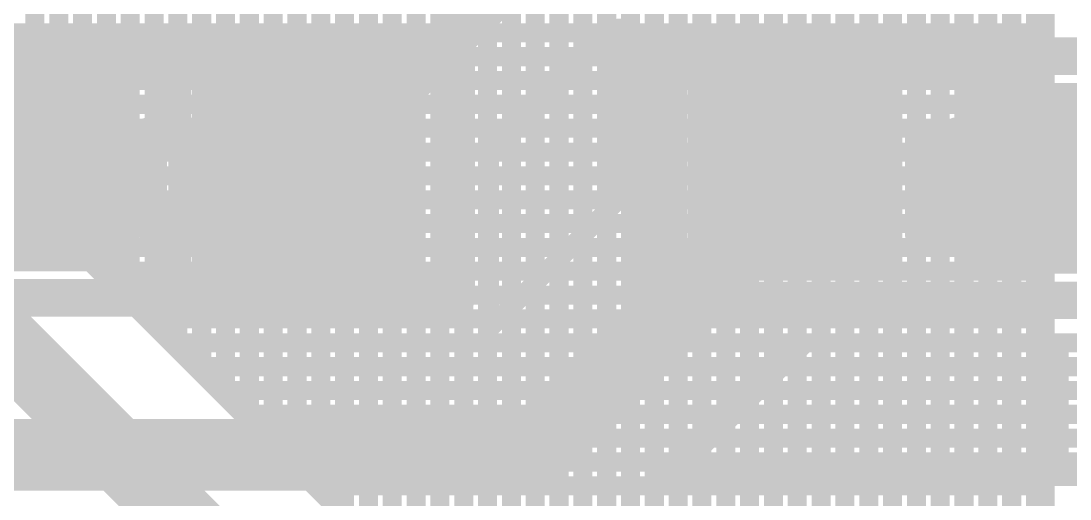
# Model space of a CAD drawing. Header units: millimetres. Extents: x 1.42 to 3.4, y 1.21 to 3.22.
# Drawn here: x 2.0271 to 2.2473, y 2.3422 to 2.4425 of the extents above; entities that cross this region are included whole.
import ezdxf

# ---------------------------------------------------------------- set-up
doc = ezdxf.new("R2010")
doc.units = ezdxf.units.MM
doc.header["$MEASUREMENT"] = 0
for name, color, linetype in [('BottomLayer', 5, 'Continuous'), ('TopLayer', 1, 'Continuous'), ('TopOverlay', 2, 'Continuous'), ('TopPaste', 8, 'Continuous'), ('TopSolder', 216, 'Continuous')]:
    doc.layers.add(name, color=color, linetype=linetype)

# ---------------------------------------------------------------- blocks, each defined once
blk = doc.blocks.new('R0603_9')
at = {"layer": 'TopLayer'}
for points in [[(-0.04992, 0.0175), (-0.04992, -0.0175), (-0.00992, 0.0175), (-0.00992, -0.0175)], [(0.00992, 0.0175), (0.00992, -0.0175), (0.04992, 0.0175), (0.04992, -0.0175)]]:
    blk.add_solid(points, dxfattribs=at)
at = {"layer": 'TopOverlay', "const_width": 0.00787}
for points in [[(-0.06007, 0.02559), (0.05993, 0.02559)], [(-0.06007, -0.02559), (-0.06007, 0.02559)], [(0.05993, -0.02559), (0.05993, 0.02559)], [(0.00039, 0.00945), (0.00039, 0.02165)], [(-0.00472, -0.00945), (-0.00472, 0.00827)], [(-0.00472, 0.00827), (0.00512, 0.00827)], [(0.00512, -0.00945), (0.00512, 0.00827)], [(-0.00472, -0.00945), (0.00512, -0.00945)], [(0.00039, -0.02165), (0.00039, -0.00866)], [(-0.06007, -0.02559), (0.05993, -0.02559)]]:
    blk.add_lwpolyline(points, dxfattribs=at)
at = {"layer": 'TopOverlay', "const_width": 0.00394}
for points in [[(-0.06204, 0.02559, 1), (-0.0581, 0.02559, 1)], [(-0.06204, 0.02559, 1), (-0.0581, 0.02559, 1)], [(0.05796, 0.02559, 1), (0.0619, 0.02559, 1)], [(0.05796, 0.02559, 1), (0.0619, 0.02559, 1)], [(-0.00158, 0.02165, 1), (0.00236, 0.02165, 1)], [(-0.00158, 0.00945, 1), (0.00236, 0.00945, 1)], [(-0.00669, 0.00827, 1), (-0.00276, 0.00827, 1)], [(-0.00669, 0.00827, 1), (-0.00276, 0.00827, 1)], [(0.00315, 0.00827, 1), (0.00709, 0.00827, 1)], [(0.00315, 0.00827, 1), (0.00709, 0.00827, 1)], [(-0.00669, -0.00945, 1), (-0.00276, -0.00945, 1)], [(-0.00669, -0.00945, 1), (-0.00276, -0.00945, 1)], [(-0.00158, -0.00866, 1), (0.00236, -0.00866, 1)], [(0.00315, -0.00945, 1), (0.00709, -0.00945, 1)], [(0.00315, -0.00945, 1), (0.00709, -0.00945, 1)], [(-0.00158, -0.02165, 1), (0.00236, -0.02165, 1)], [(-0.06204, -0.02559, 1), (-0.0581, -0.02559, 1)], [(-0.06204, -0.02559, 1), (-0.0581, -0.02559, 1)], [(0.05796, -0.02559, 1), (0.0619, -0.02559, 1)], [(0.05796, -0.02559, 1), (0.0619, -0.02559, 1)]]:
    blk.add_lwpolyline(points, format="xyb", close=True, dxfattribs=at)
at = {"layer": 'TopPaste'}
for points in [[(-0.04992, 0.0175), (-0.04992, -0.0175), (-0.00992, 0.0175), (-0.00992, -0.0175)], [(0.00992, 0.0175), (0.00992, -0.0175), (0.04992, 0.0175), (0.04992, -0.0175)]]:
    blk.add_solid(points, dxfattribs=at)
at = {"layer": 'TopSolder'}
for points in [[(-0.05242, 0.02), (-0.05242, -0.02), (-0.00742, 0.02), (-0.00742, -0.02)], [(0.00742, 0.02), (0.00742, -0.02), (0.05242, 0.02), (0.05242, -0.02)]]:
    blk.add_solid(points, dxfattribs=at)
blk = doc.blocks.new('C0603_14')
at = {"layer": 'TopLayer'}
for points in [[(-0.00992, -0.0175), (-0.00992, 0.0175), (-0.04992, -0.0175), (-0.04992, 0.0175)], [(0.04992, -0.0175), (0.04992, 0.0175), (0.00992, -0.0175), (0.00992, 0.0175)]]:
    blk.add_solid(points, dxfattribs=at)
at = {"layer": 'TopOverlay'}
for points, const_width in [([(-0.06, 0.02559), (0.06, 0.02559)], 0.00787), ([(-0.06, -0.02559), (-0.06, 0.02559)], 0.00787), ([(0.06, -0.02559), (0.06, 0.02559)], 0.00787), ([(-0.00394, -0.01181), (-0.00394, 0.00984)], 0.00591), ([(0.00394, -0.01181), (0.00394, 0.00984)], 0.00591), ([(-0.06, -0.02559), (0.06, -0.02559)], 0.00787)]:
    blk.add_lwpolyline(points, dxfattribs=dict(at, const_width=const_width))
for points, const_width in [([(-0.06197, 0.02559, 1), (-0.05803, 0.02559, 1)], 0.00394), ([(-0.06197, 0.02559, 1), (-0.05803, 0.02559, 1)], 0.00394), ([(0.05803, 0.02559, 1), (0.06197, 0.02559, 1)], 0.00394), ([(0.05803, 0.02559, 1), (0.06197, 0.02559, 1)], 0.00394), ([(-0.00541, 0.00984, 1), (-0.00246, 0.00984, 1)], 0.00295), ([(0.00246, 0.00984, 1), (0.00541, 0.00984, 1)], 0.00295), ([(-0.00541, -0.01181, 1), (-0.00246, -0.01181, 1)], 0.00295), ([(0.00246, -0.01181, 1), (0.00541, -0.01181, 1)], 0.00295), ([(-0.06197, -0.02559, 1), (-0.05803, -0.02559, 1)], 0.00394), ([(-0.06197, -0.02559, 1), (-0.05803, -0.02559, 1)], 0.00394), ([(0.05803, -0.02559, 1), (0.06197, -0.02559, 1)], 0.00394), ([(0.05803, -0.02559, 1), (0.06197, -0.02559, 1)], 0.00394)]:
    blk.add_lwpolyline(points, format="xyb", close=True, dxfattribs=dict(at, const_width=const_width))
at = {"layer": 'TopPaste'}
for points in [[(-0.00992, -0.0175), (-0.00992, 0.0175), (-0.04992, -0.0175), (-0.04992, 0.0175)], [(0.04992, -0.0175), (0.04992, 0.0175), (0.00992, -0.0175), (0.00992, 0.0175)]]:
    blk.add_solid(points, dxfattribs=at)
at = {"layer": 'TopSolder'}
for points in [[(-0.00742, -0.02), (-0.00742, 0.02), (-0.05242, -0.02), (-0.05242, 0.02)], [(0.05242, -0.02), (0.05242, 0.02), (0.00742, -0.02), (0.00742, 0.02)]]:
    blk.add_solid(points, dxfattribs=at)

msp = doc.modelspace()

# ---------------------------------------------------------------- linework, layer by layer
at = {"layer": 'BottomLayer'}
for points, const_width in [([(2.03, 2.40365), (2.03, 3.21)], 0.004), ([(2.035, 2.39865), (2.035, 3.21)], 0.004), ([(2.04, 2.39365), (2.04, 3.21)], 0.004), ([(2.045, 2.38865), (2.045, 3.21)], 0.004), ([(2.05, 2.38365), (2.05, 3.21)], 0.004), ([(2.055, 2.37865), (2.055, 3.21)], 0.004), ([(2.06, 2.37365), (2.06, 3.21)], 0.004), ([(2.065, 2.36865), (2.065, 3.21)], 0.004), ([(2.07, 2.36365), (2.07, 3.21)], 0.004), ([(2.075, 2.35865), (2.075, 3.21)], 0.004), ([(2.08, 2.35365), (2.08, 3.21)], 0.004), ([(2.085, 2.34865), (2.085, 3.21)], 0.004), ([(2.09, 2.34365), (2.09, 2.63464)], 0.004), ([(2.095, 2.33865), (2.095, 2.62301)], 0.004), ([(2.1, 2.33365), (2.1, 2.61767)], 0.004), ([(2.135, 2.29865), (2.135, 2.61615)], 0.004), ([(2.14, 2.29365), (2.14, 2.618)], 0.004), ([(2.145, 2.28865), (2.145, 2.618)], 0.004), ([(2.15, 2.28365), (2.15, 2.618)], 0.004), ([(2.155, 2.27865), (2.155, 2.618)], 0.004), ([(2.16, 2.27365), (2.16, 2.618)], 0.004), ([(2.165, 2.26865), (2.165, 2.618)], 0.004), ([(2.17, 2.26365), (2.17, 2.618)], 0.004), ([(2.175, 2.25865), (2.175, 2.618)], 0.004), ([(2.18, 2.25365), (2.18, 2.618)], 0.004), ([(2.185, 2.24865), (2.185, 2.618)], 0.004), ([(2.19, 2.24365), (2.19, 2.618)], 0.004), ([(2.195, 2.23865), (2.195, 2.618)], 0.004), ([(2.105, 2.32865), (2.105, 2.61433)], 0.004), ([(2.11, 2.32365), (2.11, 2.61227)], 0.004), ([(2.125, 2.30865), (2.125, 2.61174)], 0.004), ([(2.13, 2.30365), (2.13, 2.61338)], 0.004), ([(2.115, 2.31865), (2.115, 2.61121)], 0.004), ([(2.12, 2.31365), (2.12, 2.61104)], 0.004), ([(2.2, 2.23365), (2.2, 2.51398)], 0.004), ([(1.92282, 2.51083), (2.23785, 2.1958)], 0.004), ([(2.205, 2.22865), (2.205, 2.50803)], 0.004), ([(1.8965, 2.5025), (2.2315, 2.1675)], 0.015), ([(2.21, 2.22365), (2.21, 2.50439)], 0.004), ([(2.215, 2.21865), (2.215, 2.5021)], 0.004), ([(2.22, 2.21365), (2.22, 2.50085)], 0.004), ([(2.225, 2.20865), (2.225, 2.49789)], 0.004), ([(2.23, 2.20365), (2.23, 2.49289)], 0.004), ([(2.235, 2.19865), (2.235, 2.48789)], 0.004), ([(2.24, 2.19523), (2.24, 2.48289)], 0.004), ([(2.242, 2.19453), (2.242, 2.48089)], 0.004), ([(1.99365, 2.44), (2.242, 2.44)], 0.004), ([(1.99865, 2.435), (2.242, 2.435)], 0.004), ([(2.00365, 2.43), (2.242, 2.43)], 0.004), ([(2.00865, 2.425), (2.242, 2.425)], 0.004), ([(2.01365, 2.42), (2.242, 2.42)], 0.004), ([(2.01865, 2.415), (2.242, 2.415)], 0.004), ([(2.02365, 2.41), (2.242, 2.41)], 0.004), ([(2.02865, 2.405), (2.242, 2.405)], 0.004), ([(2.03365, 2.4), (2.242, 2.4)], 0.004), ([(2.03865, 2.395), (2.242, 2.395)], 0.004), ([(2.04365, 2.39), (2.242, 2.39)], 0.004), ([(2.04865, 2.385), (2.242, 2.385)], 0.004), ([(2.05365, 2.38), (2.242, 2.38)], 0.004), ([(2.05865, 2.375), (2.242, 2.375)], 0.004), ([(2.06365, 2.37), (2.242, 2.37)], 0.004), ([(2.06865, 2.365), (2.242, 2.365)], 0.004), ([(2.07365, 2.36), (2.242, 2.36)], 0.004), ([(2.07865, 2.355), (2.242, 2.355)], 0.004), ([(2.08365, 2.35), (2.242, 2.35)], 0.004), ([(2.08865, 2.345), (2.242, 2.345)], 0.004)]:
    msp.add_lwpolyline(points, dxfattribs=dict(at, const_width=const_width))
at = {"layer": 'BottomLayer', "const_width": 0.002}
for points in [[(2.241, 2.44, 1), (2.243, 2.44, 1)], [(2.241, 2.435, 1), (2.243, 2.435, 1)], [(2.241, 2.43, 1), (2.243, 2.43, 1)], [(2.241, 2.425, 1), (2.243, 2.425, 1)], [(2.241, 2.42, 1), (2.243, 2.42, 1)], [(2.241, 2.415, 1), (2.243, 2.415, 1)], [(2.241, 2.41, 1), (2.243, 2.41, 1)], [(2.02765, 2.405, 1), (2.02965, 2.405, 1)], [(2.241, 2.405, 1), (2.243, 2.405, 1)], [(2.029, 2.40365, 1), (2.031, 2.40365, 1)], [(2.03265, 2.4, 1), (2.03465, 2.4, 1)], [(2.034, 2.39865, 1), (2.036, 2.39865, 1)], [(2.241, 2.4, 1), (2.243, 2.4, 1)], [(2.03765, 2.395, 1), (2.03965, 2.395, 1)], [(2.039, 2.39365, 1), (2.041, 2.39365, 1)], [(2.241, 2.395, 1), (2.243, 2.395, 1)], [(2.04265, 2.39, 1), (2.04465, 2.39, 1)], [(2.241, 2.39, 1), (2.243, 2.39, 1)], [(2.044, 2.38865, 1), (2.046, 2.38865, 1)], [(2.04765, 2.385, 1), (2.04965, 2.385, 1)], [(2.241, 2.385, 1), (2.243, 2.385, 1)], [(2.049, 2.38365, 1), (2.051, 2.38365, 1)], [(2.05265, 2.38, 1), (2.05465, 2.38, 1)], [(2.054, 2.37865, 1), (2.056, 2.37865, 1)], [(2.241, 2.38, 1), (2.243, 2.38, 1)], [(2.05765, 2.375, 1), (2.05965, 2.375, 1)], [(2.241, 2.375, 1), (2.243, 2.375, 1)], [(2.059, 2.37365, 1), (2.061, 2.37365, 1)], [(2.06265, 2.37, 1), (2.06465, 2.37, 1)], [(2.241, 2.37, 1), (2.243, 2.37, 1)], [(2.064, 2.36865, 1), (2.066, 2.36865, 1)], [(2.06765, 2.365, 1), (2.06965, 2.365, 1)], [(2.241, 2.365, 1), (2.243, 2.365, 1)], [(2.069, 2.36365, 1), (2.071, 2.36365, 1)], [(2.07265, 2.36, 1), (2.07465, 2.36, 1)], [(2.074, 2.35865, 1), (2.076, 2.35865, 1)], [(2.241, 2.36, 1), (2.243, 2.36, 1)], [(2.07765, 2.355, 1), (2.07965, 2.355, 1)], [(2.241, 2.355, 1), (2.243, 2.355, 1)], [(2.079, 2.35365, 1), (2.081, 2.35365, 1)], [(2.08265, 2.35, 1), (2.08465, 2.35, 1)], [(2.241, 2.35, 1), (2.243, 2.35, 1)], [(2.084, 2.34865, 1), (2.086, 2.34865, 1)], [(2.08765, 2.345, 1), (2.08965, 2.345, 1)], [(2.089, 2.34365, 1), (2.091, 2.34365, 1)], [(2.241, 2.345, 1), (2.243, 2.345, 1)]]:
    msp.add_lwpolyline(points, format="xyb", close=True, dxfattribs=at)
at = {"layer": 'TopLayer'}
for points, const_width in [([(2.24942, 2.4095), (2.44803, 2.60811)], 0.01), ([(2.08842, 2.41), (2.14142, 2.463)], 0.01), ([(2.12542, 2.41589), (2.15053, 2.441)], 0.004), ([(2.14953, 2.44), (2.15258, 2.44)], 0.004), ([(2.15, 2.40257), (2.15, 2.44047)], 0.004), ([(2.15258, 2.40515), (2.15258, 2.441)], 0.004), ([(2.145, 2.39757), (2.145, 2.43547)], 0.004), ([(2.14453, 2.435), (2.15258, 2.435)], 0.004), ([(2.13953, 2.43), (2.15258, 2.43)], 0.004), ([(2.14, 2.39257), (2.14, 2.43047)], 0.004), ([(2.13453, 2.425), (2.15258, 2.425)], 0.004), ([(2.135, 2.38757), (2.135, 2.42547)], 0.004), ([(2.12953, 2.42), (2.15258, 2.42)], 0.004), ([(2.13, 2.38257), (2.13, 2.42047)], 0.004), ([(2.12542, 2.37799), (2.12542, 2.41589)], 0.004), ([(2.12542, 2.415), (2.15258, 2.415)], 0.004), ([(2.13358, 2.3515), (2.19008, 2.408)], 0.015), ([(2.12542, 2.41), (2.15258, 2.41)], 0.004), ([(2.12542, 2.37799), (2.15258, 2.40515)], 0.004), ([(2.12542, 2.405), (2.15243, 2.405)], 0.004), ([(2.12542, 2.4), (2.14743, 2.4)], 0.004), ([(2.12542, 2.395), (2.14243, 2.395)], 0.004), ([(2.12542, 2.39), (2.13743, 2.39)], 0.004), ([(2.12542, 2.385), (2.13243, 2.385)], 0.004), ([(2.16373, 2.347), (2.19173, 2.375)], 0.004), ([(2.19173, 2.375), (2.21242, 2.375)], 0.004), ([(2.19173, 2.375), (2.28642, 2.375)], 0.004), ([(2.195, 2.347), (2.195, 2.375)], 0.004), ([(2.2, 2.347), (2.2, 2.375)], 0.004), ([(2.205, 2.347), (2.205, 2.375)], 0.004), ([(2.21, 2.347), (2.21, 2.375)], 0.004), ([(2.21242, 2.375), (2.22658, 2.375)], 0.004), ([(2.21242, 2.375), (2.22658, 2.375)], 0.004), ([(2.215, 2.347), (2.215, 2.375)], 0.004), ([(2.22, 2.347), (2.22, 2.375)], 0.004), ([(2.225, 2.347), (2.225, 2.375)], 0.004), ([(2.22658, 2.375), (2.28642, 2.375)], 0.004), ([(2.23, 2.347), (2.23, 2.375)], 0.004), ([(2.235, 2.347), (2.235, 2.375)], 0.004), ([(2.24, 2.347), (2.24, 2.375)], 0.004), ([(2.245, 2.347), (2.245, 2.375)], 0.004), ([(2.19, 2.347), (2.19, 2.37327)], 0.004), ([(2.18673, 2.37), (2.55944, 2.37)], 0.004), ([(2.185, 2.347), (2.185, 2.36827)], 0.004), ([(2.18173, 2.365), (2.56444, 2.365)], 0.004), ([(2.18, 2.347), (2.18, 2.36327)], 0.004), ([(2.17673, 2.36), (2.56944, 2.36)], 0.004), ([(1.9565, 2.3515), (2.13358, 2.3515)], 0.015), ([(2.175, 2.347), (2.175, 2.35827)], 0.004), ([(2.17173, 2.355), (2.57444, 2.355)], 0.004), ([(2.17, 2.347), (2.17, 2.35327)], 0.004), ([(2.16673, 2.35), (2.57944, 2.35)], 0.004), ([(2.16373, 2.347), (2.58244, 2.347)], 0.004)]:
    msp.add_lwpolyline(points, dxfattribs=dict(at, const_width=const_width))
for points, const_width in [([(2.14853, 2.44, 1), (2.15053, 2.44, 1)], 0.002), ([(2.149, 2.44047, 1), (2.151, 2.44047, 1)], 0.002), ([(2.14953, 2.441, 1), (2.15153, 2.441, 1)], 0.002), ([(2.15158, 2.441, 1), (2.15358, 2.441, 1)], 0.002), ([(2.15158, 2.44, 1), (2.15358, 2.44, 1)], 0.002), ([(2.144, 2.43547, 1), (2.146, 2.43547, 1)], 0.002), ([(2.14353, 2.435, 1), (2.14553, 2.435, 1)], 0.002), ([(2.15158, 2.435, 1), (2.15358, 2.435, 1)], 0.002), ([(2.13853, 2.43, 1), (2.14053, 2.43, 1)], 0.002), ([(2.139, 2.43047, 1), (2.141, 2.43047, 1)], 0.002), ([(2.15158, 2.43, 1), (2.15358, 2.43, 1)], 0.002), ([(2.13353, 2.425, 1), (2.13553, 2.425, 1)], 0.002), ([(2.134, 2.42547, 1), (2.136, 2.42547, 1)], 0.002), ([(2.15158, 2.425, 1), (2.15358, 2.425, 1)], 0.002), ([(2.12853, 2.42, 1), (2.13053, 2.42, 1)], 0.002), ([(2.129, 2.42047, 1), (2.131, 2.42047, 1)], 0.002), ([(2.15158, 2.42, 1), (2.15358, 2.42, 1)], 0.002), ([(2.12442, 2.41589, 1), (2.12642, 2.41589, 1)], 0.002), ([(2.12442, 2.41589, 1), (2.12642, 2.41589, 1)], 0.002), ([(2.12442, 2.415, 1), (2.12642, 2.415, 1)], 0.002), ([(2.15158, 2.415, 1), (2.15358, 2.415, 1)], 0.002), ([(2.18633, 2.408, 1), (2.19383, 2.408, 1)], 0.0075), ([(2.08592, 2.41, 1), (2.09092, 2.41, 1)], 0.005), ([(2.24692, 2.4095, 1), (2.25192, 2.4095, 1)], 0.005), ([(2.12442, 2.41, 1), (2.12642, 2.41, 1)], 0.002), ([(2.15158, 2.41, 1), (2.15358, 2.41, 1)], 0.002), ([(2.12442, 2.405, 1), (2.12642, 2.405, 1)], 0.002), ([(2.15143, 2.405, 1), (2.15343, 2.405, 1)], 0.002), ([(2.15158, 2.40515, 1), (2.15358, 2.40515, 1)], 0.002), ([(2.15158, 2.40515, 1), (2.15358, 2.40515, 1)], 0.002), ([(2.149, 2.40257, 1), (2.151, 2.40257, 1)], 0.002), ([(2.12442, 2.4, 1), (2.12642, 2.4, 1)], 0.002), ([(2.14643, 2.4, 1), (2.14843, 2.4, 1)], 0.002), ([(2.144, 2.39757, 1), (2.146, 2.39757, 1)], 0.002), ([(2.12442, 2.395, 1), (2.12642, 2.395, 1)], 0.002), ([(2.14143, 2.395, 1), (2.14343, 2.395, 1)], 0.002), ([(2.139, 2.39257, 1), (2.141, 2.39257, 1)], 0.002), ([(2.12442, 2.39, 1), (2.12642, 2.39, 1)], 0.002), ([(2.13643, 2.39, 1), (2.13843, 2.39, 1)], 0.002), ([(2.134, 2.38757, 1), (2.136, 2.38757, 1)], 0.002), ([(2.12442, 2.385, 1), (2.12642, 2.385, 1)], 0.002), ([(2.13143, 2.385, 1), (2.13343, 2.385, 1)], 0.002), ([(2.129, 2.38257, 1), (2.131, 2.38257, 1)], 0.002), ([(2.12442, 2.37799, 1), (2.12642, 2.37799, 1)], 0.002), ([(2.12442, 2.37799, 1), (2.12642, 2.37799, 1)], 0.002), ([(2.19073, 2.375, 1), (2.19273, 2.375, 1)], 0.002), ([(2.19073, 2.375, 1), (2.19273, 2.375, 1)], 0.002), ([(2.19073, 2.375, 1), (2.19273, 2.375, 1)], 0.002), ([(2.194, 2.375, 1), (2.196, 2.375, 1)], 0.002), ([(2.199, 2.375, 1), (2.201, 2.375, 1)], 0.002), ([(2.204, 2.375, 1), (2.206, 2.375, 1)], 0.002), ([(2.209, 2.375, 1), (2.211, 2.375, 1)], 0.002), ([(2.21142, 2.375, 1), (2.21342, 2.375, 1)], 0.002), ([(2.21142, 2.375, 1), (2.21342, 2.375, 1)], 0.002), ([(2.21142, 2.375, 1), (2.21342, 2.375, 1)], 0.002), ([(2.214, 2.375, 1), (2.216, 2.375, 1)], 0.002), ([(2.219, 2.375, 1), (2.221, 2.375, 1)], 0.002), ([(2.224, 2.375, 1), (2.226, 2.375, 1)], 0.002), ([(2.22558, 2.375, 1), (2.22758, 2.375, 1)], 0.002), ([(2.22558, 2.375, 1), (2.22758, 2.375, 1)], 0.002), ([(2.22558, 2.375, 1), (2.22758, 2.375, 1)], 0.002), ([(2.229, 2.375, 1), (2.231, 2.375, 1)], 0.002), ([(2.234, 2.375, 1), (2.236, 2.375, 1)], 0.002), ([(2.239, 2.375, 1), (2.241, 2.375, 1)], 0.002), ([(2.244, 2.375, 1), (2.246, 2.375, 1)], 0.002), ([(2.189, 2.37327, 1), (2.191, 2.37327, 1)], 0.002), ([(2.18573, 2.37, 1), (2.18773, 2.37, 1)], 0.002), ([(2.184, 2.36827, 1), (2.186, 2.36827, 1)], 0.002), ([(2.18073, 2.365, 1), (2.18273, 2.365, 1)], 0.002), ([(2.179, 2.36327, 1), (2.181, 2.36327, 1)], 0.002), ([(2.17573, 2.36, 1), (2.17773, 2.36, 1)], 0.002), ([(2.12983, 2.3515, 1), (2.13733, 2.3515, 1)], 0.0075), ([(2.12983, 2.3515, 1), (2.13733, 2.3515, 1)], 0.0075), ([(2.174, 2.35827, 1), (2.176, 2.35827, 1)], 0.002), ([(2.17073, 2.355, 1), (2.17273, 2.355, 1)], 0.002), ([(2.169, 2.35327, 1), (2.171, 2.35327, 1)], 0.002), ([(2.16573, 2.35, 1), (2.16773, 2.35, 1)], 0.002), ([(2.16273, 2.347, 1), (2.16473, 2.347, 1)], 0.002), ([(2.16273, 2.347, 1), (2.16473, 2.347, 1)], 0.002), ([(2.169, 2.347, 1), (2.171, 2.347, 1)], 0.002), ([(2.174, 2.347, 1), (2.176, 2.347, 1)], 0.002), ([(2.179, 2.347, 1), (2.181, 2.347, 1)], 0.002), ([(2.184, 2.347, 1), (2.186, 2.347, 1)], 0.002), ([(2.189, 2.347, 1), (2.191, 2.347, 1)], 0.002), ([(2.194, 2.347, 1), (2.196, 2.347, 1)], 0.002), ([(2.199, 2.347, 1), (2.201, 2.347, 1)], 0.002), ([(2.204, 2.347, 1), (2.206, 2.347, 1)], 0.002), ([(2.209, 2.347, 1), (2.211, 2.347, 1)], 0.002), ([(2.214, 2.347, 1), (2.216, 2.347, 1)], 0.002), ([(2.219, 2.347, 1), (2.221, 2.347, 1)], 0.002), ([(2.224, 2.347, 1), (2.226, 2.347, 1)], 0.002), ([(2.229, 2.347, 1), (2.231, 2.347, 1)], 0.002), ([(2.234, 2.347, 1), (2.236, 2.347, 1)], 0.002), ([(2.239, 2.347, 1), (2.241, 2.347, 1)], 0.002), ([(2.244, 2.347, 1), (2.246, 2.347, 1)], 0.002)]:
    msp.add_lwpolyline(points, format="xyb", close=True, dxfattribs=dict(at, const_width=const_width))

# ---------------------------------------------------------------- block references
for name, p in [('R0603_9', (2.0585, 2.41)), ('C0603_14', (2.2195, 2.4095))]:
    msp.add_blockref(name, p)

doc.saveas('drawing.dxf')
